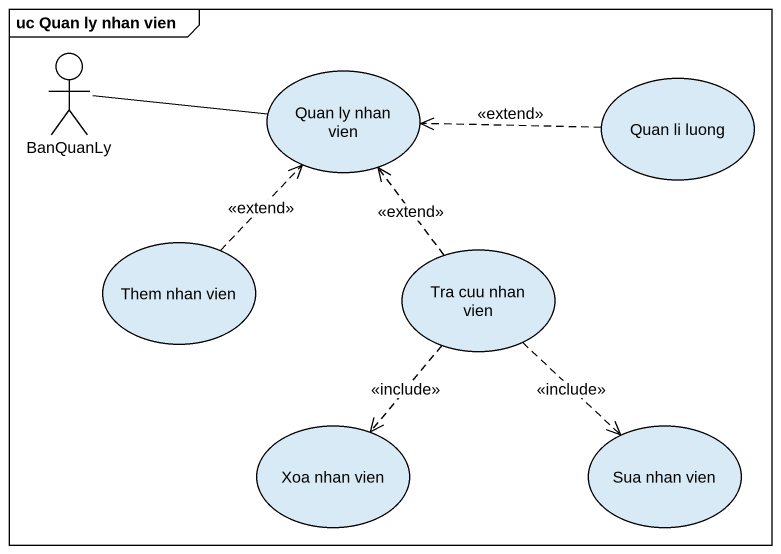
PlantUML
@startuml
mainframe uc Quan ly nhan vien
actor BanQuanLy
usecase "Quan ly nhan vien" as Quan_ly_nhan_vien
usecase "Quan li luong" as Quan_li_luong
usecase "Them nhan vien" as Them_nhan_vien
usecase "Tra cuu nhan vien" as Tra_cuu_nhan_vien
usecase "Xoa nhan vien" as Xoa_nhan_vien
usecase "Sua nhan vien" as Sua_nhan_vien
BanQuanLy -right- Quan_ly_nhan_vien
Quan_li_luong .left.> Quan_ly_nhan_vien : <<extend>>
Them_nhan_vien .up.> Quan_ly_nhan_vien : <<extend>>
Tra_cuu_nhan_vien .up.> Quan_ly_nhan_vien : <<extend>>
Tra_cuu_nhan_vien ..> Xoa_nhan_vien : <<include>>
Tra_cuu_nhan_vien ..> Sua_nhan_vien : <<include>>
@enduml
